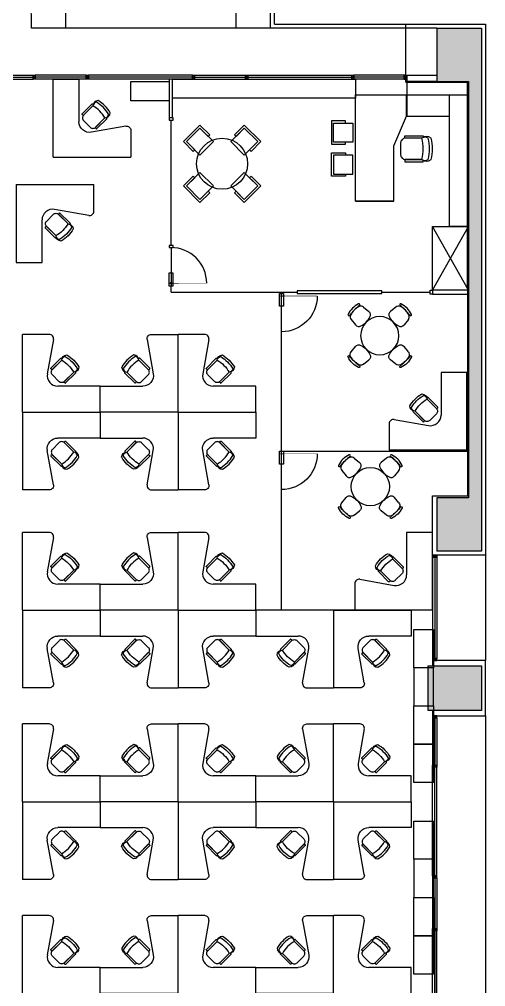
# Model space of a CAD drawing. Header units: millimetres. Extents: x 489570 to 664474, y -400689 to -233120.
# Drawn here: x 559535 to 570510, y -270797 to -248040 of the extents above; entities that cross this region are included whole.
import ezdxf

# ---------------------------------------------------------------- set-up
doc = ezdxf.new("R2010")
doc.units = ezdxf.units.MM
doc.header["$LTSCALE"] = 10
doc.header["$MEASUREMENT"] = 0
for name, color, linetype in [('03AFP', 2, 'Continuous'), ('06ADS', 6, 'Continuous'), ('07APP', 7, 'Continuous'), ('XREF BB LVL 3$0$X-WTC3-Level 3 segmented$0$COL', 7, 'Continuous'), ('XREF BB LVL 3$0$X-WTC3-Level 3 segmented$0$DMS', 7, 'Continuous'), ('XREF BB LVL 3$0$X-WTC3-Level 3 segmented$0$DOOR', 2, 'Continuous'), ('XREF BB LVL 3$0$X-WTC3-Level 3 segmented$0$HAT', 251, 'Continuous'), ('XREF BB LVL 3$0$X-WTC3-Level 3 segmented$0$KACA', 7, 'Continuous'), ('XREF BB LVL 3$0$X-WTC3-Level 3 segmented$0$WAL', 7, 'Continuous'), ('XREF WTC3 FPPP MAY09 1$0$FURN', 9, 'Continuous')]:
    doc.layers.add(name, color=color, linetype=linetype)

# ---------------------------------------------------------------- blocks, each defined once
blk = doc.blocks.new('XREF WTC3 FPPP MAY09 1$0$kursi')
at = {"layer": '03AFP', "linetype": 'ByBlock'}
for points in [[(200, -400), (200, -90, 0.414214), (110, 0), (-110, 0, 0.414214), (-200, -90), (-200, -400)], [(-200, -400), (-200, -87, 0.414214), (-210, -77), (-235, -77, 0.414214), (-245, -87), (-245, -418, 0.414214), (-235, -428), (-219, -428)], [(200, -400), (200, -87, -0.414214), (210, -77), (235, -77, -0.414214), (245, -87), (245, -418, -0.414214), (235, -428), (219, -428)]]:
    blk.add_lwpolyline(points, format="xyb", dxfattribs=at)
for centre, radius, start, end in [((-105, -487), 129, 137.6669, 222.3331), ((-125, -460), 96, 141.5436, 218.4564), ((0, 340), 766, 254.8715, 285.1285), ((105, -487), 129, 317.6669, 42.3331), ((125, -460), 96, 321.5436, 38.4564), ((0, 220), 766, 254.8715, 285.1285), ((0, 166), 766, 254.8715, 285.1285)]:
    blk.add_arc(centre, radius, start, end, dxfattribs=at)
blk = doc.blocks.new('XREF WTC3 FPPP MAY09 1$0$hsbc sing')
for p, q in [((-25, 0), (-25, -1829)), ((-25, 0), (1644, 0)), ((-25, 0), (1644, 0)), ((1089, 0), (1804, 0)), ((1804, -627), (1804, 0)), ((1687, -725), (878, -582)), ((585, -1829), (585, -829)), ((-25, -1829), (585, -1829))]:
    blk.add_line(p, q)
for centre, radius, start, end in [((835, -829), 250, 80, 180), ((1704, -627), 100, 260, 0)]:
    blk.add_arc(centre, radius, start, end)
at = {"xscale": -1, "rotation": 45.00000000000005}
blk.add_blockref('XREF WTC3 FPPP MAY09 1$0$kursi', (773, -779), dxfattribs=at)
blk = doc.blocks.new('XREF WTC3 FPPP MAY09 1$0$1200-4')
at = {"layer": '03AFP'}
for points in [[(-840, 522), (-522, 840), (-203, 522), (-522, 203), (-840, 522), (-522, 840), (-327, 645), (-292, 681), (-522, 910), (-910, 522), (-681, 292), (-645, 327), (-840, 522)], [(840, 522), (522, 840), (203, 522), (522, 203), (840, 522), (522, 840), (327, 645), (292, 681), (522, 910), (910, 522), (681, 292), (645, 327), (840, 522)], [(-840, -522), (-522, -840), (-203, -522), (-522, -203), (-840, -522), (-522, -840), (-327, -645), (-292, -681), (-522, -910), (-910, -522), (-681, -292), (-645, -327), (-840, -522)], [(840, -522), (522, -840), (203, -522), (522, -203), (840, -522), (522, -840), (327, -645), (292, -681), (522, -910), (910, -522), (681, -292), (645, -327), (840, -522)]]:
    blk.add_lwpolyline(points, close=True, dxfattribs=at)
blk.add_circle((0, 0), 600, dxfattribs=at)
blk = doc.blocks.new('XREF WTC3 FPPP MAY09 1$0$dceo')
for p, q in [((-2495, 2210), (5, 2210)), ((-2495, 2210), (-2495, 1310)), ((-2490, 2210), (-2490, 1310)), ((0, 2210), (0, 0)), ((5, 2210), (5, 1010)), ((-2495, 1310), (-1200, 1310)), ((-2495, 1310), (-1200, 1310)), ((-1200, 1310), (-500, 1010)), ((-500, 1010), (-500, 0)), ((-500, 1010), (5, 1010)), ((-500, 1010), (5, 1010)), ((0, 1005), (-500, 1005)), ((0, 5), (-500, 5)), ((-500, 0), (0, 0)), ((-500, 0), (0, 0))]:
    blk.add_line(p, q)
for points in [[(-1412, 2726), (-1862, 2726), (-1862, 2276), (-1412, 2276), (-1412, 2726), (-1862, 2726), (-1862, 2451), (-1912, 2451), (-1912, 2776), (-1362, 2776), (-1362, 2451), (-1412, 2451), (-1412, 2726)], [(-1110, 2726), (-660, 2726), (-660, 2276), (-1110, 2276), (-1110, 2726), (-660, 2726), (-660, 2451), (-610, 2451), (-610, 2776), (-1160, 2776), (-1160, 2451), (-1110, 2451), (-1110, 2726)]]:
    blk.add_lwpolyline(points, close=True)
at = {"linetype": 'ByBlock'}
for points in [[(-1017, 650), (-1017, 1038, 0.414214), (-1129, 1150), (-1404, 1150, 0.414214), (-1517, 1038), (-1517, 650)], [(-1517, 650), (-1517, 1042, 0.414214), (-1529, 1054), (-1560, 1054, 0.414214), (-1573, 1042), (-1573, 628, 0.414214), (-1560, 616), (-1541, 616)], [(-1017, 650), (-1017, 1042, -0.414214), (-1004, 1054), (-973, 1054, -0.414214), (-960, 1042), (-960, 628, -0.414214), (-973, 616), (-992, 616)]]:
    blk.add_lwpolyline(points, format="xyb", dxfattribs=at)
for centre, radius, start, end in [((-1398, 542), 161, 137.6669, 222.3331), ((-1423, 576), 120, 141.5436, 218.4564), ((-1267, 1575), 958, 254.8715, 285.1285), ((-1267, 1426), 958, 254.8715, 285.1285), ((-1136, 542), 161, 317.6669, 42.3331), ((-1110, 576), 120, 321.5436, 38.4564), ((-1267, 1358), 958, 254.8715, 285.1285)]:
    blk.add_arc(centre, radius, start, end, dxfattribs=at)
blk = doc.blocks.new('XREF WTC3 FPPP MAY09 1$0$X-WTC3-Level 3 segmented$0$FRAME')
at = {"color": 1}
blk.add_lwpolyline([(-37, 263), (-37, -37), (63, -37), (63, 263)], close=True, dxfattribs=at)
at = {"const_width": 13}
blk.add_lwpolyline([(-47, 23), (853, 24)], dxfattribs=at)
at = {"color": 1}
blk.add_circle((13, 23), 15, dxfattribs=at)
blk.add_arc((13, 23), 840, 0.0529, 90, dxfattribs=at)
blk = doc.blocks.new('XREF WTC3 FPPP MAY09 1$0$X-WTC3-Level 3 segmented$0$P non F')
at = {"rotation": 180}
blk.add_blockref('XREF WTC3 FPPP MAY09 1$0$X-WTC3-Level 3 segmented$0$FRAME', (0, 30), dxfattribs=at)
blk = doc.blocks.new('XREF WTC3 FPPP MAY09 1$0$WC')
at = {"layer": '03AFP'}
for p, q in [((-0.208, -0.444), (-0.225, -0.283)), ((0.208, -0.444), (0.225, -0.283))]:
    blk.add_line(p, q, dxfattribs=at)
blk.add_lwpolyline([(0.225, -0.283, 0.371325), (0.15, -0.176, 0.17376), (-0.15, -0.176, 0.371325), (-0.225, -0.283)], format="xyb", dxfattribs=at)
for centre, radius, start, end in [((-0.109, -0.434), 0.1, 185.7106, 251.518), ((0.109, -0.434), 0.1, 288.482, 354.2894), ((-0.169, -0.561), 0.02, 82.7899, 249.4784), ((0, -0.109), 0.503, 249.4784, 290.5216), ((0, 0.778), 1.33, 262.7899, 277.2101), ((0, -0.109), 0.443, 251.518, 288.482), ((0.169, -0.561), 0.02, 290.5216, 97.2101)]:
    blk.add_arc(centre, radius, start, end, dxfattribs=at)
blk = doc.blocks.new('XREF WTC3 FPPP MAY09 1$0$KURSI STAF')
at = {"layer": 'XREF WTC3 FPPP MAY09 1$0$FURN', "xscale": 1000, "yscale": 1000, "zscale": 1000, "rotation": 179.9999999195218}
blk.add_blockref('XREF WTC3 FPPP MAY09 1$0$WC', (0, -109), dxfattribs=at)
blk = doc.blocks.new('XREF WTC3 FPPP MAY09 1$0$MEJA MEETING4')
at = {"layer": '03AFP'}
blk.add_circle((0, 0), 450, dxfattribs=at)
for p, rotation in [((-289, 289), 45), ((-289, -289), 135)]:
    blk.add_blockref('XREF WTC3 FPPP MAY09 1$0$KURSI STAF', p, dxfattribs=dict(rotation=rotation))
at = {"xscale": -1}
for p, rotation in [((289, 289), 315), ((289, -289), 225)]:
    blk.add_blockref('XREF WTC3 FPPP MAY09 1$0$KURSI STAF', p, dxfattribs=dict(at, rotation=rotation))
blk = doc.blocks.new('XREF BB LVL 3$0$X-WTC3-Level 3 segmented$0$C125105')
at = {"layer": 'XREF BB LVL 3$0$X-WTC3-Level 3 segmented$0$HAT'}
blk.add_hatch(color=256, dxfattribs=at).paths.add_polyline_path([(-524.75, -1250), (525.25, -1250), (525.25, 0), (-524.75, 0)])
at = {"layer": 'XREF BB LVL 3$0$X-WTC3-Level 3 segmented$0$COL'}
blk.add_lwpolyline([(-524.75, -1250), (525.25, -1250), (525.25, 0), (-524.75, 0)], close=True, dxfattribs=at)
blk = doc.blocks.new('XREF BB LVL 3$0$X-WTC3-Level 3 segmented$0$SH1')
at = {"layer": 'XREF BB LVL 3$0$X-WTC3-Level 3 segmented$0$HAT'}
blk.add_hatch(color=256, dxfattribs=at).paths.add_polyline_path([(12300, -1049.5), (12300, 0), (0, 0), (0, -1050), (1250, -1050), (1250, -300.5), (1250.5, -300), (11049.5, -300), (11050, -300.5), (11050, -1050), (12299.5, -1050)])
at = {"layer": 'XREF BB LVL 3$0$X-WTC3-Level 3 segmented$0$COL'}
for p, q in [((12300, 0), (0, 0)), ((0, 0), (0, -1050)), ((12300, -1049.5), (12300, 0)), ((1250.5, -300), (1250, -300.5)), ((1250, -300.5), (1250, -1050)), ((11049.5, -300), (1250.5, -300)), ((11049.5, -300), (11050, -300.5)), ((11050, -1050), (11050, -300.5)), ((1250, -1050), (0, -1050)), ((12299.5, -1050), (11050, -1050)), ((12300, -1049.5), (12299.5, -1050))]:
    blk.add_line(p, q, dxfattribs=at)
blk = doc.blocks.new('XREF BB LVL 3$0$X-WTC3-Level 3 segmented$0$STRU')
at = {"layer": 'XREF BB LVL 3$0$X-WTC3-Level 3 segmented$0$COL', "xscale": -1, "rotation": 180}
for name, p in [('XREF BB LVL 3$0$X-WTC3-Level 3 segmented$0$C125105', (6875, -32400)), ('XREF BB LVL 3$0$X-WTC3-Level 3 segmented$0$SH1', (10100, -32400))]:
    blk.add_blockref(name, p, dxfattribs=at)
blk = doc.blocks.new('XREF BB LVL 3$0$X-WTC3-Level 3 segmented$0$fra2')
for points in [[(0.43, 0), (0, 0), (0, 0.5), (0.43, 0.5)], [(0.43, 0.5), (0.43, 0.46), (0.36, 0.41), (0.36, 0.35), (0.64, 0.35), (0.64, 0.41), (0.57, 0.46), (0.57, 0.5), (1, 0.5), (1, 0), (0.57, 0), (0.57, 0.04), (0.64, 0.09), (0.64, 0.15), (0.36, 0.15), (0.36, 0.09), (0.43, 0.04), (0.43, 0)]]:
    blk.add_lwpolyline(points)
blk.add_lwpolyline([(0.69, 0.3), (0.69, 0.45), (0.95, 0.45), (0.95, 0.05), (0.69, 0.05), (0.69, 0.2), (0.31, 0.2), (0.31, 0.05), (0.05, 0.05), (0.05, 0.45), (0.31, 0.45), (0.31, 0.3)], close=True)
blk = doc.blocks.new('XREF BB LVL 3$0$X-WTC3-Level 3 segmented$0$Fra3')
for points in [[(0.43, 0.5), (0.43, 0.46), (0.36, 0.41), (0.36, 0.35), (0.64, 0.35), (0.64, 0.41), (0.57, 0.46), (0.57, 0.5), (1, 0.5), (1, 0), (0.19, 0), (0, 0), (0, 0.5), (0.43, 0.5)], [(0.81, 0.14), (0.86, 0.14), (0.86, 0.05), (0.95, 0.05), (0.95, 0.45), (0.69, 0.45), (0.69, 0.3), (0.31, 0.3), (0.31, 0.45), (0.05, 0.45), (0.05, 0.05), (0.14, 0.05), (0.14, 0.14), (0.19, 0.14)], [(0.81, 0), (0.81, 0.25), (0.19, 0.25), (0.19, 0)]]:
    blk.add_lwpolyline(points)

msp = doc.modelspace()

# ---------------------------------------------------------------- linework, layer by layer
at = {"layer": '03AFP'}
for p, q in [((569658.3, -249819.3), (570103.4, -249819)), ((569256.2, -254410.6), (570106.2, -252910.6)), ((570106.2, -254410.6), (569256.2, -252910.6))]:
    msp.add_line(p, q, dxfattribs=at)
for points in [[(563057.7, -249959.6), (562158.2, -249959.6), (562158.2, -249499.6), (563057.7, -249499.6)], [(567448.3, -249449.6), (567448.3, -249895.6), (563136.7, -249895.6), (563136.7, -249449.6)], [(570103.4, -249819), (570103.4, -249520.6), (568654.4, -249520.6), (568654.4, -249819)], [(570105.5, -252910.5), (569659.5, -252910.5), (569659.5, -249819), (570103.4, -249819)], [(569256.2, -254412), (569256.2, -252910.5), (570106.2, -252910.5), (570106.2, -254412)], [(569207.1, -254506.4), (569207.1, -254412), (569256.8, -254412), (569256.8, -254506.4)], [(570106.6, -254506.4), (570106.6, -254412), (569256.8, -254412), (569256.8, -254506.4)], [(569279.6, -262393.8), (569279.6, -263293.3), (568819.6, -263293.3), (568819.6, -262393.8)], [(569279.6, -264192.8), (569279.6, -263293.3), (568819.6, -263293.3), (568819.6, -264192.8)], [(569279.6, -264192.8), (569279.6, -265092.3), (568819.6, -265092.3), (568819.6, -264192.8)], [(569279.6, -265092.3), (569279.6, -265991.8), (568819.6, -265991.8), (568819.6, -265092.3)], [(569279.6, -266901.8), (569279.6, -267801.3), (568819.6, -267801.3), (568819.6, -266901.8)], [(569279.6, -268700.8), (569279.6, -267801.3), (568819.6, -267801.3), (568819.6, -268700.8)], [(569279.6, -268700.8), (569279.6, -269600.3), (568819.6, -269600.3), (568819.6, -268700.8)], [(569279.6, -269600.3), (569279.6, -270499.8), (568819.6, -270499.8), (568819.6, -269600.3)]]:
    msp.add_lwpolyline(points, close=True, dxfattribs=at)
at = {"layer": '06ADS', "color": 1}
msp.add_line((563104.7, -253407.9), (563104.7, -254307.9), dxfattribs=at)
at = {"layer": '06ADS'}
for p, q in [((563104.7, -254457.9), (563104.7, -254307.9)), ((563104.7, -254457.9), (566069.9, -254458.5)), ((565705.6, -261938.6), (565705.9, -254458.4)), ((568069.9, -254459), (569207.1, -254459.2)), ((565705.8, -258201.7), (570108.1, -258198.5)), ((569259.7, -261938.6), (565705.7, -261938.6))]:
    msp.add_line(p, q, dxfattribs=at)
for points in [[(563057.7, -250357.9), (563057.7, -250407.9), (563151.7, -250407.9), (563151.7, -250357.9)], [(563057.7, -253357.9), (563057.7, -253407.9), (563151.7, -253407.9), (563151.7, -253357.9)]]:
    msp.add_lwpolyline(points, close=True, dxfattribs=at)
msp.add_lwpolyline([(563104.7, -253357.9), (563104.7, -250407.9)], dxfattribs=at)
at = {"layer": '07APP'}
for points in [[(563072.7, -250357.9), (563072.7, -249449.6)], [(563136.7, -250357.9), (563136.7, -249457.9)]]:
    msp.add_lwpolyline(points, dxfattribs=at)
msp.add_lwpolyline([(566069.9, -254489.9), (568069.9, -254489.9), (568069.9, -254425.9), (566069.9, -254425.9)], close=True, dxfattribs=at)
at = {"layer": 'XREF BB LVL 3$0$X-WTC3-Level 3 segmented$0$DOOR', "color": 4}
for p, q in [((557395.7, -249399.6), (559874.7, -249399.6)), ((561124.7, -249399.6), (559895.7, -249399.6)), ((563624.7, -249399.6), (561145.7, -249399.6)), ((563645.7, -249399.6), (564874.7, -249399.6)), ((564895.7, -249399.6), (567374.7, -249399.6)), ((568599, -249399.6), (567395.7, -249399.6)), ((569309.7, -260684.5), (569309.7, -263089.4)), ((569309.7, -264460.1), (569309.7, -265598.9)), ((569309.7, -268203.1), (569309.7, -265620.8)), ((569309.7, -268225.1), (569309.7, -269444.4)), ((569309.7, -273074.1), (569309.7, -269465.8)), ((569309.7, -269466.3), (569309.7, -272048.6))]:
    msp.add_line(p, q, dxfattribs=at)
at = {"layer": 'XREF BB LVL 3$0$X-WTC3-Level 3 segmented$0$DOOR'}
for p, q in [((557410.2, -249349.6), (559860.2, -249349.6)), ((561110.2, -249349.6), (559910.2, -249349.6)), ((563610.2, -249349.6), (561160.2, -249349.6)), ((563660.2, -249349.6), (564860.2, -249349.6)), ((564910.2, -249349.6), (567360.2, -249349.6)), ((568584.5, -249349.6), (567410.2, -249349.6)), ((557410.2, -249449.6), (559860.2, -249449.6)), ((561110.2, -249449.6), (559910.2, -249449.6)), ((563610.2, -249449.6), (561160.2, -249449.6)), ((563660.2, -249449.6), (564860.2, -249449.6)), ((564910.2, -249449.6), (567360.2, -249449.6)), ((568584.5, -249449.6), (567410.2, -249449.6)), ((569259.7, -260699.1), (569259.7, -263074.9)), ((569359.7, -260699.1), (569359.7, -263074.9)), ((569259.7, -264474.6), (569259.7, -265584.4)), ((569359.7, -264474.6), (569359.7, -265584.4)), ((569259.7, -268188.6), (569259.7, -265635.4)), ((569359.7, -268188.6), (569359.7, -265635.4)), ((569259.7, -268239.6), (569259.7, -269429.9)), ((569359.7, -268239.6), (569359.7, -269429.9)), ((569259.7, -273059.6), (569259.7, -269480.4)), ((569359.7, -273059.6), (569359.7, -269480.4))]:
    msp.add_line(p, q, dxfattribs=at)
at = {"layer": 'XREF BB LVL 3$0$X-WTC3-Level 3 segmented$0$HAT'}
for p, q in [((565439.7, -243178.6), (565439.7, -248249.6)), ((565439.7, -248249.6), (564629.7, -248249.6)), ((569359.5, -248249.6), (565439.7, -248249.6)), ((569359.5, -249359.6), (568654.5, -249359.6)), ((568654.5, -249359.6), (568654.5, -249499.6)), ((568654.5, -249359.6), (568654.5, -249499.6)), ((569367.5, -249499.6), (568654.5, -249499.6)), ((570509.7, -260649.7), (570509.7, -263124.9)), ((570509.7, -264424.9), (570509.7, -276874.4))]:
    msp.add_line(p, q, dxfattribs=at)
at = {"layer": 'XREF BB LVL 3$0$X-WTC3-Level 3 segmented$0$KACA'}
msp.add_line((568634.5, -249520.6), (568634.5, -249449.6), dxfattribs=at)
at = {"layer": 'XREF BB LVL 3$0$X-WTC3-Level 3 segmented$0$WAL'}
for p, q in [((565539.7, -248149.6), (565539.7, -243137.2)), ((564629.7, -243514.1), (564629.7, -248249.6)), ((565439.7, -248249.6), (559819.3, -248249.6)), ((568634.5, -249339.6), (568634.5, -248149.6)), ((568634.5, -249520.6), (568634.5, -249339.6)), ((568634.5, -249520.6), (568634.5, -249339.6)), ((568634.5, -249520.6), (570083.3, -249519.6)), ((570089.8, -259249), (570083.3, -249519.6))]:
    msp.add_line(p, q, dxfattribs=at)
for points in [[(565539.7, -248149.6), (570509.7, -248149.6), (570509.7, -260649.7), (569259.7, -260649.1), (569259.7, -259249.1), (570089.8, -259249)], [(569259.7, -264299.9), (569259.7, -264424.9), (570509.7, -264424.9), (570509.7, -263124.9), (569259.7, -263124.9), (569259.7, -263249.9)]]:
    msp.add_lwpolyline(points, dxfattribs=at)
for radius, start in [(10120, 359.49045), (9310, 359.44611)]:
    msp.add_arc((550509.7, -248159.6), radius, start, 90, dxfattribs=at)

# ---------------------------------------------------------------- block references
at = {"xscale": -1, "rotation": 270}
msp.add_blockref('XREF WTC3 FPPP MAY09 1$0$MEJA MEETING4', (568017.1, -255482.4), dxfattribs=at)
at = {"rotation": 270}
msp.add_blockref('XREF WTC3 FPPP MAY09 1$0$MEJA MEETING4', (567795.7, -259033.1), dxfattribs=at)
at = {"layer": '03AFP', "xscale": -1}
for p, rotation in [((560353.7, -251278.6), 180), ((563269.7, -257255.6), 270), ((559611.7, -257305.6), 90), ((563269.7, -257305.6), 90), ((563269.9, -261913.6), 270), ((559611.9, -261963.6), 90), ((563269.9, -261963.6), 90), ((566927.9, -261963.6), 90), ((563269.9, -266421.6), 270), ((566927.9, -266421.6), 270), ((559611.9, -266471.6), 90), ((563269.9, -266471.6), 90), ((566927.9, -266471.6), 90), ((563269.9, -270930), 270), ((566927.9, -270930), 270)]:
    msp.add_blockref('XREF WTC3 FPPP MAY09 1$0$hsbc sing', p, dxfattribs=dict(at, rotation=rotation))
at = {"layer": '03AFP'}
for name, p, rotation in [('XREF WTC3 FPPP MAY09 1$0$dceo', (569658.3, -249819.3), 90), ('XREF WTC3 FPPP MAY09 1$0$1200-4', (564307.9, -251437.7), 90), ('XREF WTC3 FPPP MAY09 1$0$hsbc sing', (559611.7, -257255.6), 90), ('XREF WTC3 FPPP MAY09 1$0$hsbc sing', (563269.7, -257255.6), 90), ('XREF WTC3 FPPP MAY09 1$0$hsbc sing', (570044.1, -258178.5), 180), ('XREF WTC3 FPPP MAY09 1$0$hsbc sing', (563269.7, -257305.6), 270), ('XREF WTC3 FPPP MAY09 1$0$hsbc sing', (559611.9, -261913.6), 90), ('XREF WTC3 FPPP MAY09 1$0$hsbc sing', (563269.9, -261913.6), 90), ('XREF WTC3 FPPP MAY09 1$0$hsbc sing', (569234.7, -261938.6), 180), ('XREF WTC3 FPPP MAY09 1$0$hsbc sing', (563269.9, -261963.6), 270), ('XREF WTC3 FPPP MAY09 1$0$hsbc sing', (566927.9, -261963.6), 270), ('XREF WTC3 FPPP MAY09 1$0$hsbc sing', (559611.9, -266421.6), 90), ('XREF WTC3 FPPP MAY09 1$0$hsbc sing', (563269.9, -266421.6), 90), ('XREF WTC3 FPPP MAY09 1$0$hsbc sing', (566927.9, -266421.6), 90), ('XREF WTC3 FPPP MAY09 1$0$hsbc sing', (563269.9, -266471.6), 270), ('XREF WTC3 FPPP MAY09 1$0$hsbc sing', (566927.9, -266471.6), 270), ('XREF WTC3 FPPP MAY09 1$0$hsbc sing', (559611.9, -270930), 90), ('XREF WTC3 FPPP MAY09 1$0$hsbc sing', (563269.9, -270930), 90), ('XREF WTC3 FPPP MAY09 1$0$hsbc sing', (566927.9, -270930), 90)]:
    msp.add_blockref(name, p, dxfattribs=dict(at, rotation=rotation))
msp.add_blockref('XREF WTC3 FPPP MAY09 1$0$hsbc sing', (559483.8, -251928.6), dxfattribs=at)
at = {"layer": '06ADS', "rotation": 180}
msp.add_blockref('XREF WTC3 FPPP MAY09 1$0$X-WTC3-Level 3 segmented$0$P non F', (563091.3, -254241.1), dxfattribs=at)
at = {"layer": '06ADS', "xscale": -1}
for p in [(565692.3, -254556.6), (565692.1, -258268.4)]:
    msp.add_blockref('XREF WTC3 FPPP MAY09 1$0$X-WTC3-Level 3 segmented$0$P non F', p, dxfattribs=at)
at = {"layer": 'XREF BB LVL 3$0$X-WTC3-Level 3 segmented$0$DMS', "rotation": 90}
msp.add_blockref('XREF BB LVL 3$0$X-WTC3-Level 3 segmented$0$STRU', (538009.7, -270649.6), dxfattribs=at)
at = {"layer": 'XREF BB LVL 3$0$X-WTC3-Level 3 segmented$0$DOOR', "yscale": 100, "zscale": 100}
for name, p, xscale, rotation in [('XREF BB LVL 3$0$X-WTC3-Level 3 segmented$0$fra2', (559859.7, -249349.6), 100, 270), ('XREF BB LVL 3$0$X-WTC3-Level 3 segmented$0$fra2', (561109.7, -249349.6), 100, 270), ('XREF BB LVL 3$0$X-WTC3-Level 3 segmented$0$fra2', (563609.7, -249349.6), 100, 270), ('XREF BB LVL 3$0$X-WTC3-Level 3 segmented$0$fra2', (564859.7, -249349.6), 100, 270), ('XREF BB LVL 3$0$X-WTC3-Level 3 segmented$0$fra2', (567359.7, -249349.6), 100, 270), ('XREF BB LVL 3$0$X-WTC3-Level 3 segmented$0$Fra3', (568634.2, -249349.6), -100, 90), ('XREF BB LVL 3$0$X-WTC3-Level 3 segmented$0$Fra3', (569359.7, -260649.1), 100, 180), ('XREF BB LVL 3$0$X-WTC3-Level 3 segmented$0$Fra3', (569259.7, -264424.9), -100, 180), ('XREF BB LVL 3$0$X-WTC3-Level 3 segmented$0$fra2', (569259.7, -268189.1), -100, 180)]:
    msp.add_blockref(name, p, dxfattribs=dict(at, xscale=xscale, rotation=rotation))
for name, p, xscale in [('XREF BB LVL 3$0$X-WTC3-Level 3 segmented$0$Fra3', (569359.7, -263124.9), -100), ('XREF BB LVL 3$0$X-WTC3-Level 3 segmented$0$fra2', (569259.7, -265634.9), 100), ('XREF BB LVL 3$0$X-WTC3-Level 3 segmented$0$fra2', (569259.7, -269480.4), 100)]:
    msp.add_blockref(name, p, dxfattribs=dict(at, xscale=xscale))

doc.saveas('drawing.dxf')
